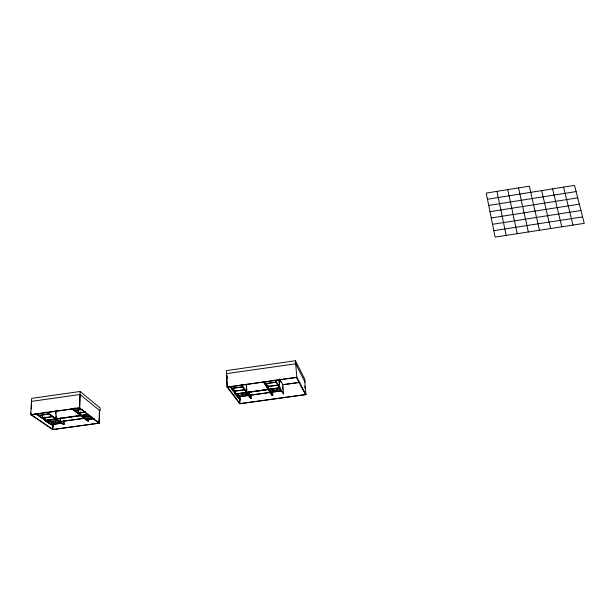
<?xml version="1.0" encoding="UTF-8"?>
<svg xmlns="http://www.w3.org/2000/svg" width="615" height="615" viewBox="0 0 615 615"><rect width="100%" height="100%" fill="white"/><g stroke="black" fill="none" stroke-linecap="round" stroke-linejoin="round"><path stroke-width="0.92" d="M31.265 409.098L31.511 401.38L79.965 394.484L100.122 410.912L100.183 408.029L80.065 391.471L31.68 398.374L30.75 414.656L52.759 429.624L99.269 423.197L99.538 410.436M98.784 420.399L98.731 423.128L79.304 407.983M99.384 410.313L99.115 423.074L52.59 429.508L52.798 424.965M80.288 415.363L87.768 421.067L88.537 420.968L88.583 419.13M80.342 415.448L80.45 411.919M71.455 408.621L79.965 415.117L80.742 415.01L80.834 412.211M80.919 415.494L80.911 415.886L88.975 414.756M83.033 417.108L83.025 417.5L91.051 416.378M78.182 410.167L78.09 412.98L85.47 411.95M78.351 410.29L78.259 413.103L85.631 412.073M99.269 423.197L79.543 407.799L80.065 391.471M80.135 394.622L79.712 407.93L30.935 414.787L31.042 412.888M74.738 408.475L74.676 410.366L82.11 409.321M74.938 407.66L74.846 410.489L82.272 409.452M55.388 418.838L63.314 424.465L64.075 424.358L64.221 420.698M63.837 420.752L63.691 424.412L55.773 418.784L64.075 424.358M57.818 420.714L57.841 420.322L56.073 420.568M60.308 417.877L60.155 421.567L84.063 418.246M60.439 418.923L60.324 421.69L84.224 418.361M55.634 413.887L55.765 410.997M46.033 412.196L55.042 418.592L55.819 418.484L56.15 411.043M55.942 418.976L45.272 420.852L45.287 420.468M56.165 418.73L56.288 415.94M51.675 422.659L51.591 424.496L61.431 423.128M53.221 424.004L52.975 429.454L31.334 414.725M45.026 420.283L53.136 425.872L53.597 423.989M55.658 422.513L60.062 421.898L49.484 423.758L49.5 423.366M87.899 414.687L45.003 420.675L44.826 416.909M35.455 413.687L44.672 420.045L45.203 417.201M47.586 422.051L47.563 422.436L58.187 420.568L47.209 422.19L48.992 421.552M42.327 415.194L42.181 418L52.229 416.601M42.55 414.387L42.358 418.123L52.406 416.724M38.576 413.557L38.476 415.44L48.6 414.026M38.753 413.687L38.653 415.571L48.777 414.149M487.464 199.237L574.525 185.376L584.25 223.337L495.152 237.098L486.211 193.087L529.354 186.184L539.455 230.256M488.725 205.433L576.117 191.588M489.986 211.675L577.723 197.846M491.27 217.956L579.338 204.149M492.554 224.291L580.96 210.499M493.845 230.671L582.597 216.895M295.408 360.744L296.853 377.41L227.219 387.196L226.497 373.636L295.661 363.796L305.101 382.261L304.848 379.34L295.408 360.744L226.358 370.599L227.112 387.058L239.727 403.778L305.955 394.622L304.763 381.584M295.315 364.011L295.738 363.949M30.75 414.656L79.543 407.799M227.112 387.058L296.776 377.264L305.955 394.622M242.272 386.843L231.624 388.342L231.532 386.435M276.043 382.107L265.303 383.614L265.18 381.707M242.371 386.989L231.732 388.48L231.64 386.574M265.396 383.752L276.127 382.253M244.309 389.718L233.754 391.194L233.569 387.419M277.796 385.036L267.148 386.528L266.956 383.683M244.401 389.856L233.854 391.332L233.669 387.558M267.233 386.666L277.872 385.175M282.2 384.744L300.059 382.246M283.223 384.744L299.197 382.515M235.261 390.594L235.399 393.416L234.992 393.469L229.841 386.551M246.277 384.314L246.7 391.84L245.885 391.947L240.957 384.99M268.386 385.959L268.578 388.78L267.756 388.895L263.282 381.846M274.913 380.216L279.564 387.25L275.328 380.155M272.768 395.407L268.747 389.057L267.932 389.172L271.968 395.522L272.768 395.407L272.514 391.709M44.657 420.429L88.491 414.318M44.834 420.552L88.645 414.441M235.114 394L279.756 387.742L280.701 389.664L269.462 391.232L268.471 389.318M235.214 394.13L279.756 387.919L235.214 394.13L235.13 392.355M235.368 394.338L246.561 392.777L247.622 394.276L236.475 395.822L235.345 393.946M268.501 389.718L279.787 388.142L280.701 389.664M51.645 421.183L53.413 420.937M84.493 416.609L82.694 417.247L90.728 416.124M86.277 416.363L88.952 415.986M238.312 395.176L236.475 395.822M241.103 394.784L242.956 394.53M245.746 394.138L247.599 393.884L247.622 394.276M272.245 390.448L274.113 390.187M275.989 389.925L277.865 389.664M248.322 395.391L237.944 396.836L237.851 394.968M269.97 392.378L249.129 395.276L248.967 392.478M270.777 392.262L281.247 390.809M248.414 395.522L238.043 396.967L237.951 395.099M270.054 392.508L249.221 395.407L249.006 391.686M281.324 390.948L270.861 392.401L270.654 390.394M51.26 423.128L53.897 422.759M87.468 418.085L89.244 417.839M91.02 417.593L92.796 417.347M92.788 417.731L84.793 418.846L80.68 415.31M86.761 419.607L93.987 418.607M51.76 424.611L61.6 423.251M86.923 419.73L94.141 418.73M240.05 396.221L240.242 399.919L239.842 399.981L235.199 393.738M251.32 398.382L250.52 398.497L246.077 392.224L246.892 392.109L251.32 398.382L251.105 394.684M283.538 393.915L279.318 387.581L283.538 393.915L282.839 384.652L279.51 378.925M305.878 394.492L239.635 403.648L239.535 401.81M45.272 420.852L47.209 422.19M47.563 422.436L49.484 423.758M35.847 413.634L45.064 419.991M47.624 421.759L53.513 425.818M47.578 412.619L55.819 418.484M46.433 412.142L55.435 418.538M72.255 408.514L80.742 415.01M81.065 415.256L83.309 416.97M85.547 418.677L88.537 420.968M71.855 408.568L80.357 415.063M85.162 418.73L88.153 421.021M227.635 387.135L240.035 403.594L239.65 396.245M230.256 386.489L235.399 393.416M236.122 394.376L240.242 399.919M241.372 384.929L246.292 391.893M246.484 392.162L250.92 398.443M247.599 393.884L246.538 392.378L246.561 392.777M241.787 384.867L246.7 391.84M268.371 389.51L267.956 385.667M264.119 381.731L268.578 388.78M263.697 381.792L268.163 388.841M268.34 389.111L272.368 395.468L272.114 391.763M279.579 379.801L281.009 382.253M296.43 377.472L305.478 394.546L305.317 392.708M563.54 187.121L573.003 225.075M552.585 188.867L561.795 226.804M541.661 190.612L550.61 228.534M518.522 187.913L528.339 231.97M507.729 189.643L517.246 233.685M496.958 191.365L506.183 235.391M304.756 386.251L304.917 388.096M282.577 386.558L282.785 389.341M279.164 379.893L279.787 388.142M279.002 379.609L279.671 387.781M278.941 384.483L279.149 387.304M269.432 390.84L269.462 391.232M268.563 386.235L268.747 389.057M250.705 394.738L250.812 396.59M246.469 384.59L246.838 391.171M235.46 390.863L235.599 393.685M227.112 375.642L227.243 378.517"/></g></svg>
